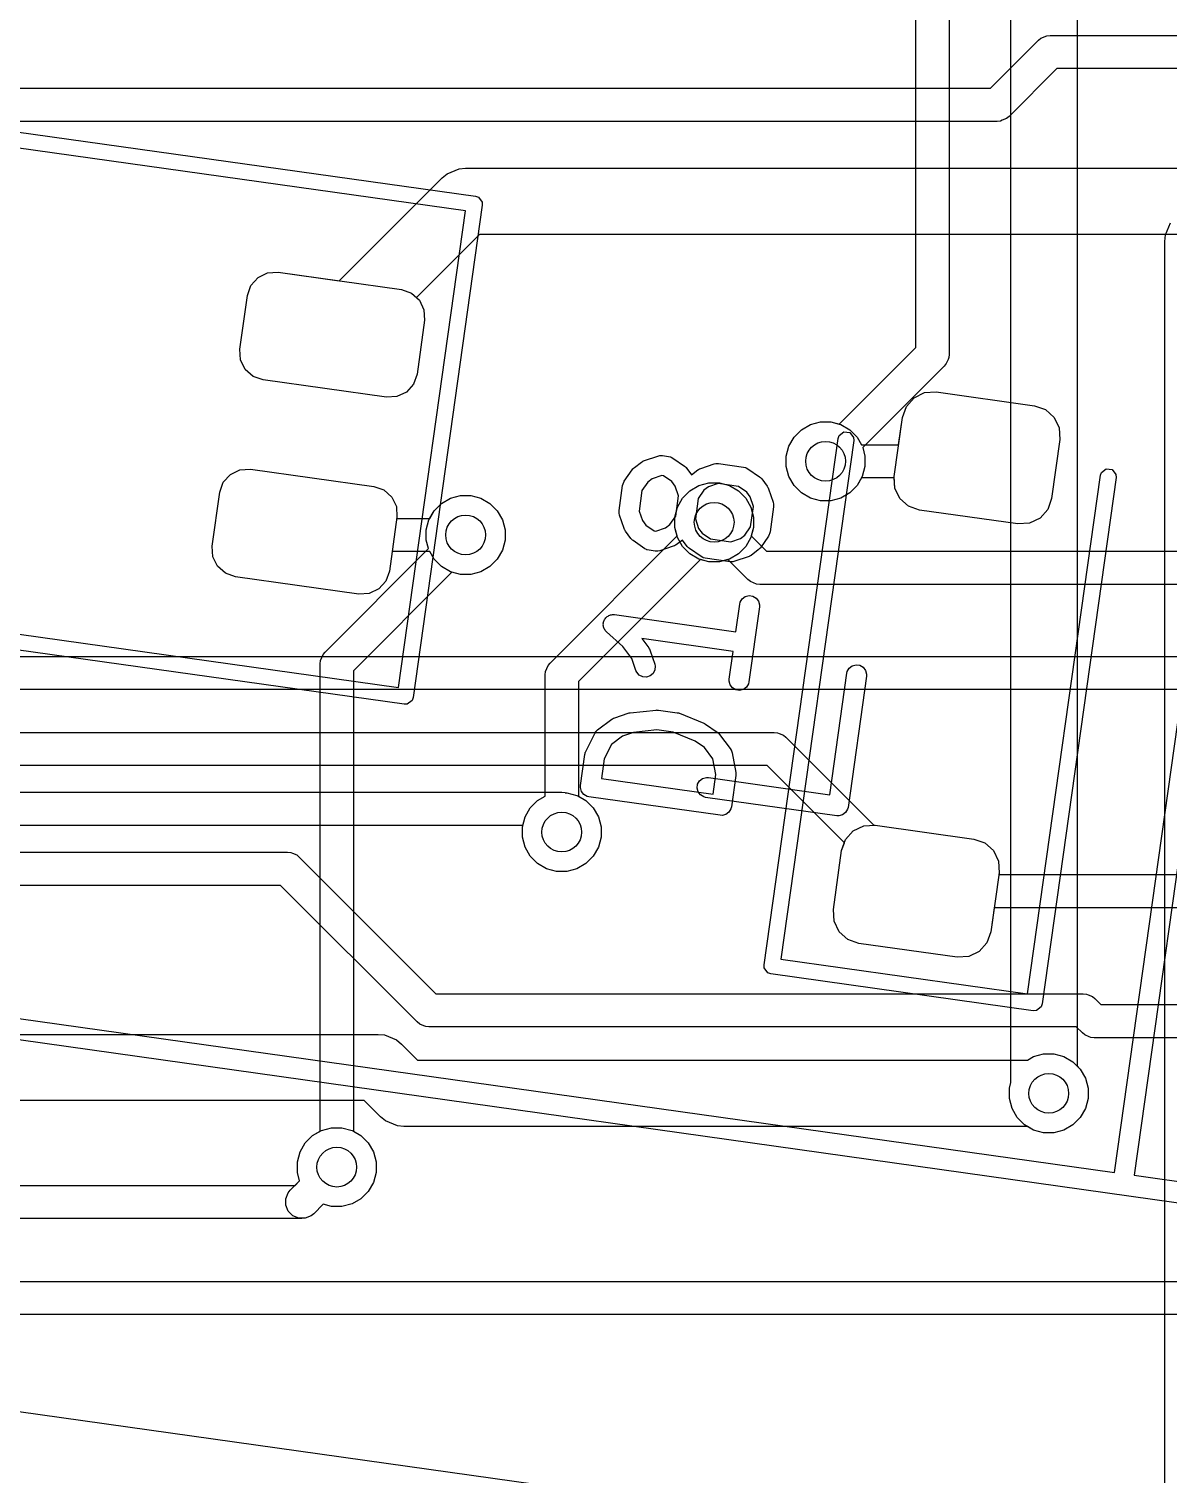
# Model space of a CAD drawing. Header units: millimetres. Extents: x 14 to 286, y -133 to -45.
# Drawn here: x 130.07 to 138.67, y -77.03 to -66.13 of the extents above; entities that cross this region are included whole.
import ezdxf

# ---------------------------------------------------------------- set-up
doc = ezdxf.new("R2010")
doc.units = ezdxf.units.MM
for name, color, linetype, true_color in [('B.Cu', 153, 'CONTINUOUS', 0x4d7fc4), ('B.Silkscreen', 31, 'CONTINUOUS', 0xe8b2a7), ('F.Cu', 13, 'CONTINUOUS', 0xc83434), ('F.Mask', 201, 'CONTINUOUS', 0xd864ff), ('F.Paste', 253, 'CONTINUOUS', 0xb4a09a), ('F.Silkscreen', 41, 'CONTINUOUS', 0xf2eda1), ('User.Drawings', 9, 'CONTINUOUS', 0xc2c2c2)]:
    doc.layers.add(name, color=color, linetype=linetype, true_color=true_color)

msp = doc.modelspace()

# ---------------------------------------------------------------- linework, layer by layer
at = {"layer": 'B.Cu', "linetype": 'CONTINUOUS'}
for p, q in [((137.4848, -74.076699), (137.4848, -62.402553)), ((137.9848, -62.402553), (137.9848, -73.952366)), ((137.0181, -62.5689), (137.0181, -68.5845)), ((136.7681, -68.532724), (136.7681, -62.620676)), ((138.646, -67.7323), (138.650804, -67.683527)), ((138.650804, -67.683527), (138.688133, -67.593407)), ((138.646, -87.078246), (138.646, -67.7323)), ((136.189634, -69.111189), (136.7681, -68.532724)), ((136.981488, -68.672888), (136.36641, -69.287965)), ((136.997028, -68.653951), (136.981488, -68.672888)), ((136.997034, -68.653946), (136.997028, -68.653951)), ((137.010231, -68.622084), (136.997034, -68.653946)), ((137.015698, -68.608887), (137.010231, -68.622084)), ((137.0181, -68.5845), (137.015698, -68.608886)), ((137.015698, -68.608886), (137.015698, -68.608887)), ((135.903572, -69.153394), (135.971395, -69.114236)), ((135.971395, -69.114236), (136.047042, -69.093967)), ((136.047042, -69.093967), (136.125358, -69.093967)), ((136.125358, -69.093967), (136.189634, -69.111189)), ((135.809036, -69.276595), (135.848194, -69.208772)), ((135.848194, -69.208772), (135.903572, -69.153394)), ((135.788767, -69.352242), (135.809036, -69.276595)), ((136.36641, -69.287965), (136.383633, -69.352242)), ((135.788767, -69.430558), (135.788767, -69.352242)), ((135.809036, -69.506205), (135.788767, -69.430558)), ((136.383633, -69.430558), (136.363364, -69.506205)), ((136.383633, -69.352242), (136.383633, -69.430558)), ((135.848194, -69.574028), (135.809036, -69.506205)), ((136.363364, -69.506205), (136.324206, -69.574028)), ((133.254695, -69.669636), (133.330342, -69.649367)), ((133.330342, -69.649367), (133.408658, -69.649367)), ((133.408658, -69.649367), (133.484305, -69.669636)), ((135.007194, -69.668572), (135.062572, -69.613194)), ((135.062572, -69.613194), (135.130395, -69.574036)), ((135.130395, -69.574036), (135.206042, -69.553767)), ((135.206042, -69.553767), (135.284358, -69.553767)), ((135.284358, -69.553767), (135.360005, -69.574036)), ((135.360005, -69.574036), (135.427828, -69.613194)), ((135.427828, -69.613194), (135.483206, -69.668572)), ((135.903572, -69.629406), (135.848194, -69.574028)), ((135.971395, -69.668564), (135.903572, -69.629406)), ((136.268828, -69.629406), (136.201005, -69.668564)), ((136.324206, -69.574028), (136.268828, -69.629406)), ((133.092336, -69.831995), (133.131494, -69.764172)), ((133.131494, -69.764172), (133.186872, -69.708794)), ((133.186872, -69.708794), (133.254695, -69.669636)), ((133.484305, -69.669636), (133.552128, -69.708794)), ((133.552128, -69.708794), (133.607506, -69.764172)), ((133.607506, -69.764172), (133.646664, -69.831995)), ((134.947767, -69.812042), (134.968036, -69.736395)), ((134.968036, -69.736395), (135.007194, -69.668572)), ((135.483206, -69.668572), (135.522364, -69.736395)), ((135.522364, -69.736395), (135.542633, -69.812042)), ((136.047042, -69.688833), (135.971395, -69.668564)), ((136.125358, -69.688833), (136.047042, -69.688833)), ((136.201005, -69.668564), (136.125358, -69.688833)), ((133.072067, -69.907642), (133.092336, -69.831995)), ((133.646664, -69.831995), (133.666933, -69.907642)), ((134.947767, -69.890358), (134.947767, -69.812042)), ((135.542633, -69.812042), (135.542633, -69.890358)), ((133.072067, -69.985958), (133.072067, -69.907642)), ((133.089289, -70.050233), (133.072067, -69.985958)), ((133.666933, -69.985958), (133.646664, -70.061605)), ((133.666933, -69.907642), (133.666933, -69.985958)), ((134.006712, -70.912912), (134.964989, -69.954634)), ((134.964989, -69.954634), (134.947767, -69.890358)), ((135.522364, -69.966005), (135.483206, -70.033828)), ((135.542633, -69.890358), (135.522364, -69.966005)), ((132.308712, -70.830812), (133.089289, -70.050233)), ((133.646664, -70.061605), (133.607506, -70.129428)), ((135.427828, -70.089206), (135.360005, -70.128364)), ((135.483206, -70.033828), (135.427828, -70.089206)), ((133.552128, -70.184806), (133.484305, -70.223964)), ((133.607506, -70.129428), (133.552128, -70.184806)), ((135.141765, -70.13141), (134.2201, -71.053076)), ((135.206042, -70.148633), (135.141765, -70.13141)), ((135.284358, -70.148633), (135.206042, -70.148633)), ((135.360005, -70.128364), (135.284358, -70.148633)), ((133.266066, -70.22701), (132.5221, -70.970976)), ((133.330342, -70.244233), (133.266066, -70.22701)), ((133.408658, -70.244233), (133.330342, -70.244233)), ((133.484305, -70.223964), (133.408658, -70.244233)), ((132.274502, -70.894814), (132.293166, -70.849754)), ((132.293166, -70.849754), (132.293171, -70.849748)), ((132.293171, -70.849748), (132.308712, -70.830812)), ((132.2721, -70.9192), (132.274502, -70.894814)), ((132.2721, -74.444322), (132.2721, -70.9192)), ((133.972502, -70.976914), (133.991166, -70.931854)), ((133.991166, -70.931854), (133.991171, -70.931848)), ((133.991171, -70.931848), (134.006712, -70.912912)), ((132.5221, -70.970976), (132.5221, -74.444322)), ((133.9701, -71.0013), (133.972502, -70.976914)), ((133.9701, -71.7436), (133.9701, -71.0013)), ((134.2201, -71.053076), (134.2201, -71.7436)), ((133.9701, -71.917022), (133.9701, -71.7436)), ((134.2201, -71.7436), (134.2201, -71.917022)), ((133.912472, -71.950294), (133.9701, -71.917022)), ((134.2201, -71.917022), (134.277728, -71.950294)), ((133.817936, -72.073495), (133.857094, -72.005672)), ((133.857094, -72.005672), (133.912472, -71.950294)), ((134.277728, -71.950294), (134.333106, -72.005672)), ((134.333106, -72.005672), (134.372264, -72.073495)), ((133.797667, -72.149142), (133.817936, -72.073495)), ((133.797667, -72.227458), (133.797667, -72.149142)), ((134.372264, -72.073495), (134.392533, -72.149142)), ((134.392533, -72.149142), (134.392533, -72.227458)), ((133.817936, -72.303105), (133.797667, -72.227458)), ((134.392533, -72.227458), (134.372264, -72.303105)), ((133.857094, -72.370928), (133.817936, -72.303105)), ((133.912472, -72.426306), (133.857094, -72.370928)), ((134.333106, -72.370928), (134.277728, -72.426306)), ((134.372264, -72.303105), (134.333106, -72.370928)), ((133.980295, -72.465464), (133.912472, -72.426306)), ((134.055942, -72.485733), (133.980295, -72.465464)), ((134.134258, -72.485733), (134.055942, -72.485733)), ((134.209905, -72.465464), (134.134258, -72.485733)), ((134.277728, -72.426306), (134.209905, -72.465464)), ((137.9848, -73.952366), (138.008706, -73.976272)), ((138.008706, -73.976272), (138.047864, -74.044095)), ((137.473267, -74.119742), (137.4848, -74.076699)), ((137.473267, -74.198058), (137.473267, -74.119742)), ((138.047864, -74.044095), (138.068133, -74.119742)), ((138.068133, -74.119742), (138.068133, -74.198058)), ((137.493536, -74.273705), (137.473267, -74.198058)), ((138.068133, -74.198058), (138.047864, -74.273705)), ((137.532694, -74.341528), (137.493536, -74.273705)), ((137.588072, -74.396906), (137.532694, -74.341528)), ((138.008706, -74.341528), (137.953328, -74.396906)), ((138.047864, -74.273705), (138.008706, -74.341528)), ((132.214472, -74.477594), (132.2721, -74.444322)), ((132.5221, -74.444322), (132.579728, -74.477594)), ((137.655895, -74.436064), (137.588072, -74.396906)), ((137.731542, -74.456333), (137.655895, -74.436064)), ((137.809858, -74.456333), (137.731542, -74.456333)), ((137.885505, -74.436064), (137.809858, -74.456333)), ((137.953328, -74.396906), (137.885505, -74.436064)), ((132.119936, -74.600795), (132.159094, -74.532972)), ((132.159094, -74.532972), (132.214472, -74.477594)), ((132.579728, -74.477594), (132.635106, -74.532972)), ((132.635106, -74.532972), (132.674264, -74.600795)), ((132.099667, -74.676442), (132.119936, -74.600795)), ((132.674264, -74.600795), (132.694533, -74.676442)), ((132.099667, -74.754758), (132.099667, -74.676442)), ((132.116889, -74.819034), (132.099667, -74.754758)), ((132.694533, -74.754758), (132.674264, -74.830405)), ((132.694533, -74.676442), (132.694533, -74.754758)), ((132.030467, -74.908854), (132.046012, -74.889912)), ((132.046012, -74.889912), (132.116889, -74.819034)), ((132.674264, -74.830405), (132.635106, -74.898228)), ((132.011802, -74.953913), (132.030467, -74.908854)), ((132.011802, -75.002687), (132.011802, -74.953913)), ((132.293665, -74.99581), (132.222788, -75.066688)), ((132.357942, -75.013033), (132.293665, -74.99581)), ((132.511905, -74.992764), (132.436258, -75.013033)), ((132.579728, -74.953606), (132.511905, -74.992764)), ((132.635106, -74.898228), (132.579728, -74.953606)), ((132.030467, -75.047746), (132.011802, -75.002687)), ((132.064954, -75.082233), (132.030467, -75.047746)), ((132.110013, -75.100898), (132.064954, -75.082233)), ((132.158787, -75.100898), (132.110013, -75.100898)), ((132.203846, -75.082233), (132.158787, -75.100898)), ((132.222788, -75.066688), (132.203846, -75.082233)), ((132.436258, -75.013033), (132.357942, -75.013033))]:
    msp.add_line(p, q, dxfattribs=at)
at = {"layer": 'B.Cu'}
for centre in [(136.0862, -69.3914), (135.2452, -69.8512), (133.3695, -69.9468), (134.0951, -72.1883), (137.7707, -74.1589), (132.3971, -74.7156)]:
    msp.add_circle(centre, 0.15, dxfattribs=at)
at = {"layer": 'B.Silkscreen', "linetype": 'CONTINUOUS'}
msp.add_line((126.723361, -76.098603), (135.041614, -77.267657), dxfattribs=at)
at = {"layer": 'F.Cu', "linetype": 'CONTINUOUS'}
for p, q in [((137.330424, -66.577), (137.692412, -66.215011)), ((137.692412, -66.215011), (137.711354, -66.199466)), ((137.711354, -66.199466), (137.756414, -66.180801)), ((137.756414, -66.180801), (137.756424, -66.180801)), ((137.756424, -66.180801), (137.7808, -66.1784)), ((137.7808, -66.1784), (143.5952, -66.1784)), ((137.832577, -66.4284), (137.470588, -66.790388)), ((143.543424, -66.4284), (137.832577, -66.4284)), ((129.114776, -66.577), (137.330424, -66.577)), ((137.406586, -66.824598), (137.3822, -66.827)), ((137.406587, -66.824598), (137.406586, -66.824598)), ((137.419784, -66.819131), (137.406587, -66.824598)), ((137.451646, -66.805934), (137.419784, -66.819131)), ((137.451651, -66.805928), (137.451646, -66.805934)), ((137.470588, -66.790388), (137.451651, -66.805928)), ((137.3822, -66.827), (129.063, -66.827)), ((132.415878, -68.029967), (133.192623, -67.253223)), ((133.192623, -67.253223), (133.230508, -67.222132)), ((133.230508, -67.222132), (133.290527, -67.197272)), ((133.290527, -67.197272), (133.320627, -67.184804)), ((133.320627, -67.184804), (133.3694, -67.18)), ((133.3694, -67.18), (139.036446, -67.18)), ((133.472954, -67.68), (132.997729, -68.155224)), ((139.036446, -67.68), (133.472954, -67.68)), ((131.749331, -68.064084), (131.802592, -68.004409)), ((131.802592, -68.004409), (131.874637, -67.96966)), ((131.874637, -67.96966), (131.954495, -67.965125)), ((131.954495, -67.965125), (132.415878, -68.029967)), ((131.72296, -68.139599), (131.749331, -68.064084)), ((131.665899, -68.545609), (131.72296, -68.139599)), ((132.997729, -68.155224), (133.020537, -68.17558)), ((133.020537, -68.17558), (133.055286, -68.247625)), ((133.059821, -68.327483), (133.00276, -68.733493)), ((133.055286, -68.247625), (133.059821, -68.327483)), ((131.670434, -68.625467), (131.665899, -68.545609)), ((131.705183, -68.697512), (131.670434, -68.625467)), ((131.764858, -68.750773), (131.705183, -68.697512)), ((131.840373, -68.777145), (131.764858, -68.750773)), ((132.771225, -68.907967), (131.840373, -68.777145)), ((133.00276, -68.733493), (132.976389, -68.809008)), ((132.923128, -68.868683), (132.851083, -68.903432)), ((132.976389, -68.809008), (132.923128, -68.868683)), ((136.754191, -68.911365), (136.833264, -68.873224)), ((136.833264, -68.873224), (136.920913, -68.868247)), ((136.920913, -68.868247), (137.663614, -68.972627)), ((132.851083, -68.903432), (132.771225, -68.907967)), ((136.666789, -69.059744), (136.695733, -68.976861)), ((136.695733, -68.976861), (136.754191, -68.911365)), ((137.663614, -68.972627), (137.746497, -69.001571)), ((137.746497, -69.001571), (137.811993, -69.060029)), ((135.903572, -69.153394), (135.971395, -69.114236)), ((135.971395, -69.114236), (136.047042, -69.093967)), ((136.047042, -69.093967), (136.125358, -69.093967)), ((136.125358, -69.093967), (136.201005, -69.114236)), ((136.201005, -69.114236), (136.268828, -69.153394)), ((136.637745, -69.2664), (136.666789, -69.059744)), ((137.811993, -69.060029), (137.850134, -69.139102)), ((135.809036, -69.276595), (135.848194, -69.208772)), ((135.848194, -69.208772), (135.903572, -69.153394)), ((136.268828, -69.153394), (136.324206, -69.208772)), ((136.324206, -69.208772), (136.357478, -69.2664)), ((137.850134, -69.139102), (137.855111, -69.226752)), ((135.788767, -69.352242), (135.809036, -69.276595)), ((136.357478, -69.2664), (136.637745, -69.2664)), ((137.855111, -69.226752), (137.792483, -69.672372)), ((135.788767, -69.430558), (135.788767, -69.352242)), ((135.809036, -69.506205), (135.788767, -69.430558)), ((131.514201, -69.625001), (131.540572, -69.549486)), ((131.540572, -69.549486), (131.593833, -69.489811)), ((131.593833, -69.489811), (131.665878, -69.455062)), ((131.665878, -69.455062), (131.745736, -69.450527)), ((131.745736, -69.450527), (132.676588, -69.581349)), ((135.848194, -69.574028), (135.809036, -69.506205)), ((136.357478, -69.5164), (136.324206, -69.574028)), ((136.604788, -69.5164), (136.357478, -69.5164)), ((136.609138, -69.593014), (136.604788, -69.5164)), ((131.45714, -70.031011), (131.514201, -69.625001)), ((132.676588, -69.581349), (132.752103, -69.607721)), ((132.752103, -69.607721), (132.811778, -69.660982)), ((133.254695, -69.669636), (133.330342, -69.649367)), ((133.330342, -69.649367), (133.408658, -69.649367)), ((133.408658, -69.649367), (133.484305, -69.669636)), ((135.007194, -69.668572), (135.062572, -69.613194)), ((135.062572, -69.613194), (135.130395, -69.574036)), ((135.130395, -69.574036), (135.206042, -69.553767)), ((135.206042, -69.553767), (135.284358, -69.553767)), ((135.284358, -69.553767), (135.360005, -69.574036)), ((135.360005, -69.574036), (135.427828, -69.613194)), ((135.427828, -69.613194), (135.483206, -69.668572)), ((135.903572, -69.629406), (135.848194, -69.574028)), ((135.971395, -69.668564), (135.903572, -69.629406)), ((136.268828, -69.629406), (136.201005, -69.668564)), ((136.324206, -69.574028), (136.268828, -69.629406)), ((136.647279, -69.672087), (136.609138, -69.593014)), ((132.811778, -69.660982), (132.846527, -69.733027)), ((132.846527, -69.733027), (132.851062, -69.812885)), ((133.098222, -69.8218), (133.131494, -69.764172)), ((133.131494, -69.764172), (133.186872, -69.708794)), ((133.186872, -69.708794), (133.254695, -69.669636)), ((133.484305, -69.669636), (133.552128, -69.708794)), ((133.552128, -69.708794), (133.607506, -69.764172)), ((133.607506, -69.764172), (133.646664, -69.831995)), ((134.947767, -69.812042), (134.968036, -69.736395)), ((134.968036, -69.736395), (135.007194, -69.668572)), ((135.483206, -69.668572), (135.522364, -69.736395)), ((135.522364, -69.736395), (135.542633, -69.812042)), ((136.047042, -69.688833), (135.971395, -69.668564)), ((136.125358, -69.688833), (136.047042, -69.688833)), ((136.201005, -69.668564), (136.125358, -69.688833)), ((136.712775, -69.730545), (136.647279, -69.672087)), ((136.795658, -69.759489), (136.712775, -69.730545)), ((137.538359, -69.863869), (136.795658, -69.759489)), ((137.763539, -69.755255), (137.705081, -69.820751)), ((137.792483, -69.672372), (137.763539, -69.755255)), ((132.851062, -69.812885), (132.849809, -69.8218)), ((132.849809, -69.8218), (133.098222, -69.8218)), ((133.646664, -69.831995), (133.666933, -69.907642)), ((134.947767, -69.890358), (134.947767, -69.812042)), ((135.542633, -69.812042), (135.542633, -69.890358)), ((137.626008, -69.858892), (137.538359, -69.863869)), ((137.705081, -69.820751), (137.626008, -69.858892)), ((133.666933, -69.985958), (133.646664, -70.061605)), ((133.666933, -69.907642), (133.666933, -69.985958)), ((134.968036, -69.966005), (134.947767, -69.890358)), ((135.007194, -70.033828), (134.968036, -69.966005)), ((135.542633, -69.890358), (135.52541, -69.954634)), ((135.52541, -69.954634), (135.640777, -70.07)), ((131.461675, -70.110869), (131.45714, -70.031011)), ((132.814674, -70.0718), (132.794001, -70.218895)), ((133.098222, -70.0718), (132.814674, -70.0718)), ((133.131494, -70.129428), (133.098222, -70.0718)), ((133.646664, -70.061605), (133.607506, -70.129428)), ((135.062572, -70.089206), (135.007194, -70.033828)), ((135.130395, -70.128364), (135.062572, -70.089206)), ((135.640777, -70.07), (141.766704, -70.07)), ((131.496424, -70.182914), (131.461675, -70.110869)), ((131.556099, -70.236175), (131.496424, -70.182914)), ((133.186872, -70.184806), (133.131494, -70.129428)), ((133.254695, -70.223964), (133.186872, -70.184806)), ((133.552128, -70.184806), (133.484305, -70.223964)), ((133.607506, -70.129428), (133.552128, -70.184806)), ((135.206042, -70.148633), (135.130395, -70.128364)), ((135.284358, -70.148633), (135.206042, -70.148633)), ((135.348634, -70.13141), (135.284358, -70.148633)), ((135.500612, -70.283389), (135.348634, -70.13141)), ((131.631614, -70.262547), (131.556099, -70.236175)), ((132.562466, -70.393369), (131.631614, -70.262547)), ((132.76763, -70.29441), (132.714369, -70.354085)), ((132.794001, -70.218895), (132.76763, -70.29441)), ((133.330342, -70.244233), (133.254695, -70.223964)), ((133.408658, -70.244233), (133.330342, -70.244233)), ((133.484305, -70.223964), (133.408658, -70.244233)), ((135.519553, -70.298933), (135.500612, -70.283389)), ((135.519554, -70.298934), (135.519553, -70.298933)), ((135.564614, -70.317598), (135.519554, -70.298934)), ((132.642324, -70.388834), (132.562466, -70.393369)), ((132.714369, -70.354085), (132.642324, -70.388834)), ((135.589, -70.32), (135.564614, -70.317598)), ((141.844164, -70.32), (135.589, -70.32)), ((128.611177, -70.8637), (140.548522, -70.8637)), ((140.548522, -71.1137), (128.5594, -71.1137)), ((128.319976, -71.4365), (135.698, -71.4365)), ((135.698, -71.4365), (135.722386, -71.438902)), ((135.722386, -71.438902), (135.722387, -71.438902)), ((135.722387, -71.438902), (135.735584, -71.444368)), ((135.735584, -71.444368), (135.767446, -71.457566)), ((135.767446, -71.457566), (135.767451, -71.457571)), ((135.767451, -71.457571), (135.786388, -71.473112)), ((135.786388, -71.473112), (136.450064, -72.136788)), ((135.646224, -71.6865), (128.2682, -71.6865)), ((136.22818, -72.268456), (135.646224, -71.6865)), ((128.4553, -71.8882), (134.0951, -71.8882)), ((134.0951, -71.8882), (134.119486, -71.890602)), ((134.119486, -71.890602), (134.120126, -71.890867)), ((134.120126, -71.890867), (134.134258, -71.890867)), ((134.134258, -71.890867), (134.209905, -71.911136)), ((134.209905, -71.911136), (134.277728, -71.950294)), ((134.277728, -71.950294), (134.333106, -72.005672)), ((134.333106, -72.005672), (134.372264, -72.073495)), ((133.800599, -72.1382), (128.4553, -72.1382)), ((133.797667, -72.149142), (133.800599, -72.1382)), ((133.797667, -72.227458), (133.797667, -72.149142)), ((134.372264, -72.073495), (134.392533, -72.149142)), ((134.392533, -72.149142), (134.392533, -72.227458)), ((136.450064, -72.136788), (136.461641, -72.136131)), ((136.461641, -72.136131), (137.204342, -72.240511)), ((133.817936, -72.303105), (133.797667, -72.227458)), ((134.392533, -72.227458), (134.372264, -72.303105)), ((136.207517, -72.327628), (136.22818, -72.268456)), ((137.204342, -72.240511), (137.287225, -72.269455)), ((137.287225, -72.269455), (137.352721, -72.327913)), ((128.6424, -72.3399), (132.0251, -72.3399)), ((132.0251, -72.3399), (132.049486, -72.342302)), ((132.049486, -72.342302), (132.049487, -72.342302)), ((132.049487, -72.342302), (132.061765, -72.347388)), ((132.061765, -72.347388), (132.094546, -72.360966)), ((132.094546, -72.360966), (132.094551, -72.360971)), ((132.094551, -72.360971), (132.113488, -72.376512)), ((132.113488, -72.376512), (133.144176, -73.4072)), ((133.857094, -72.370928), (133.817936, -72.303105)), ((133.912472, -72.426306), (133.857094, -72.370928)), ((134.333106, -72.370928), (134.277728, -72.426306)), ((134.372264, -72.303105), (134.333106, -72.370928)), ((136.144889, -72.773248), (136.207517, -72.327628)), ((137.352721, -72.327913), (137.390862, -72.406986)), ((133.980295, -72.465464), (133.912472, -72.426306)), ((134.055942, -72.485733), (133.980295, -72.465464)), ((134.134258, -72.485733), (134.055942, -72.485733)), ((134.209905, -72.465464), (134.134258, -72.485733)), ((134.277728, -72.426306), (134.209905, -72.465464)), ((137.390862, -72.406986), (137.395839, -72.494636)), ((137.395839, -72.494636), (137.393834, -72.5089)), ((131.973324, -72.5899), (128.6424, -72.5899)), ((133.004012, -73.620588), (131.973324, -72.5899)), ((137.393834, -72.5089), (139.389297, -72.5089)), ((136.149866, -72.860898), (136.144889, -72.773248)), ((137.358699, -72.7589), (137.333211, -72.940256)), ((139.367293, -72.7589), (137.358699, -72.7589)), ((136.188007, -72.939971), (136.149866, -72.860898)), ((136.253503, -72.998429), (136.188007, -72.939971)), ((136.336386, -73.027373), (136.253503, -72.998429)), ((137.079087, -73.131753), (136.336386, -73.027373)), ((137.304267, -73.023139), (137.245809, -73.088635)), ((137.333211, -72.940256), (137.304267, -73.023139)), ((137.166736, -73.126776), (137.079087, -73.131753)), ((137.245809, -73.088635), (137.166736, -73.126776)), ((133.144176, -73.4072), (138.0303, -73.4072)), ((138.0303, -73.4072), (138.054686, -73.409602)), ((138.054686, -73.409602), (138.054687, -73.409602)), ((138.054687, -73.409602), (138.067884, -73.415068)), ((138.067884, -73.415068), (138.099746, -73.428266)), ((138.099746, -73.428266), (138.099751, -73.428271)), ((138.099751, -73.428271), (138.118688, -73.443812)), ((138.118688, -73.443812), (138.164676, -73.4898)), ((138.164676, -73.4898), (142.3506, -73.4898)), ((133.022948, -73.636128), (133.004012, -73.620588)), ((133.022954, -73.636134), (133.022948, -73.636128)), ((133.054815, -73.649331), (133.022954, -73.636134)), ((133.068013, -73.654798), (133.054815, -73.649331)), ((133.068014, -73.654798), (133.068013, -73.654798)), ((133.0924, -73.6572), (133.068014, -73.654798)), ((137.978524, -73.6572), (133.0924, -73.6572)), ((138.024512, -73.703188), (137.978524, -73.6572)), ((126.963556, -73.7139), (132.7085, -73.7139)), ((132.7085, -73.7139), (132.757273, -73.718704)), ((132.757273, -73.718704), (132.847393, -73.756033)), ((132.847393, -73.756033), (132.847397, -73.756037)), ((132.847397, -73.756037), (132.885277, -73.787123)), ((132.885277, -73.787123), (133.007053, -73.9089)), ((138.043448, -73.718728), (138.024512, -73.703188)), ((138.043454, -73.718734), (138.043448, -73.718728)), ((138.075315, -73.731931), (138.043454, -73.718734)), ((138.088513, -73.737398), (138.075315, -73.731931)), ((138.088514, -73.737398), (138.088513, -73.737398)), ((138.1129, -73.7398), (138.088514, -73.737398)), ((142.218646, -73.7398), (138.1129, -73.7398)), ((133.007053, -73.9089), (137.608846, -73.9089)), ((137.608846, -73.9089), (137.655895, -73.881736)), ((137.655895, -73.881736), (137.731542, -73.861467)), ((137.731542, -73.861467), (137.809858, -73.861467)), ((137.809858, -73.861467), (137.885505, -73.881736)), ((137.885505, -73.881736), (137.953328, -73.920894)), ((137.953328, -73.920894), (138.008706, -73.976272)), ((138.008706, -73.976272), (138.047864, -74.044095)), ((138.047864, -74.044095), (138.068133, -74.119742)), ((138.068133, -74.119742), (138.068133, -74.198058)), ((132.604946, -74.2139), (126.771787, -74.2139)), ((132.726724, -74.335677), (132.604946, -74.2139)), ((138.068133, -74.198058), (138.047864, -74.273705)), ((132.764608, -74.366768), (132.726724, -74.335677)), ((138.008706, -74.341528), (137.953328, -74.396906)), ((138.047864, -74.273705), (138.008706, -74.341528)), ((132.214472, -74.477594), (132.282295, -74.438436)), ((132.282295, -74.438436), (132.357942, -74.418167)), ((132.357942, -74.418167), (132.436258, -74.418167)), ((132.436258, -74.418167), (132.511905, -74.438436)), ((132.511905, -74.438436), (132.579728, -74.477594)), ((132.854728, -74.404097), (132.764608, -74.366768)), ((132.854737, -74.404097), (132.854728, -74.404097)), ((132.9035, -74.4089), (132.854737, -74.404097)), ((137.608846, -74.4089), (132.9035, -74.4089)), ((137.655895, -74.436064), (137.608846, -74.4089)), ((137.731542, -74.456333), (137.655895, -74.436064)), ((137.809858, -74.456333), (137.731542, -74.456333)), ((137.885505, -74.436064), (137.809858, -74.456333)), ((137.953328, -74.396906), (137.885505, -74.436064)), ((132.119936, -74.600795), (132.159094, -74.532972)), ((132.159094, -74.532972), (132.214472, -74.477594)), ((132.579728, -74.477594), (132.635106, -74.532972)), ((132.635106, -74.532972), (132.674264, -74.600795)), ((132.099667, -74.676442), (132.119936, -74.600795)), ((132.674264, -74.600795), (132.694533, -74.676442)), ((132.099667, -74.754758), (132.099667, -74.676442)), ((132.116889, -74.819034), (132.099667, -74.754758)), ((132.694533, -74.754758), (132.674264, -74.830405)), ((132.694533, -74.676442), (132.694533, -74.754758)), ((120.165877, -74.8533), (132.082624, -74.8533)), ((132.082624, -74.8533), (132.116889, -74.819034)), ((132.674264, -74.830405), (132.635106, -74.898228)), ((132.293665, -74.99581), (132.222788, -75.066688)), ((132.357942, -75.013033), (132.293665, -74.99581)), ((132.511905, -74.992764), (132.436258, -75.013033)), ((132.579728, -74.953606), (132.511905, -74.992764)), ((132.635106, -74.898228), (132.579728, -74.953606)), ((132.1344, -75.1033), (120.1141, -75.1033)), ((132.158786, -75.100898), (132.1344, -75.1033)), ((132.158787, -75.100898), (132.158786, -75.100898)), ((132.171984, -75.095431), (132.158787, -75.100898)), ((132.203846, -75.082234), (132.171984, -75.095431)), ((132.203851, -75.082228), (132.203846, -75.082234)), ((132.222788, -75.066688), (132.203851, -75.082228)), ((132.436258, -75.013033), (132.357942, -75.013033)), ((122.684678, -75.5778), (141.815424, -75.5778)), ((141.8672, -75.8278), (122.684678, -75.8278))]:
    msp.add_line(p, q, dxfattribs=at)
at = {"layer": 'F.Cu'}
for centre in [(136.0862, -69.3914), (135.2452, -69.8512), (133.3695, -69.9468), (134.0951, -72.1883), (137.7707, -74.1589), (132.3971, -74.7156)]:
    msp.add_circle(centre, 0.15, dxfattribs=at)
at = {"layer": 'F.Mask', "linetype": 'CONTINUOUS'}
for p, q in [((131.749331, -68.064084), (131.802592, -68.004409)), ((131.802592, -68.004409), (131.874637, -67.96966)), ((131.874637, -67.96966), (131.954495, -67.965125)), ((131.954495, -67.965125), (132.885347, -68.095947)), ((131.72296, -68.139599), (131.749331, -68.064084)), ((132.885347, -68.095947), (132.960862, -68.122319)), ((132.960862, -68.122319), (133.020537, -68.17558)), ((131.665899, -68.545609), (131.72296, -68.139599)), ((133.020537, -68.17558), (133.055286, -68.247625)), ((133.059821, -68.327483), (133.00276, -68.733493)), ((133.055286, -68.247625), (133.059821, -68.327483)), ((131.670434, -68.625467), (131.665899, -68.545609)), ((131.705183, -68.697512), (131.670434, -68.625467)), ((131.764858, -68.750773), (131.705183, -68.697512)), ((131.840373, -68.777145), (131.764858, -68.750773)), ((132.771225, -68.907967), (131.840373, -68.777145)), ((133.00276, -68.733493), (132.976389, -68.809008)), ((132.923128, -68.868683), (132.851083, -68.903432)), ((132.976389, -68.809008), (132.923128, -68.868683)), ((136.754191, -68.911365), (136.833264, -68.873224)), ((136.833264, -68.873224), (136.920913, -68.868247)), ((136.920913, -68.868247), (137.663614, -68.972627)), ((132.851083, -68.903432), (132.771225, -68.907967)), ((136.666789, -69.059744), (136.695733, -68.976861)), ((136.695733, -68.976861), (136.754191, -68.911365)), ((137.663614, -68.972627), (137.746497, -69.001571)), ((137.746497, -69.001571), (137.811993, -69.060029)), ((136.604161, -69.505364), (136.666789, -69.059744)), ((137.811993, -69.060029), (137.850134, -69.139102)), ((137.850134, -69.139102), (137.855111, -69.226752)), ((137.855111, -69.226752), (137.792483, -69.672372)), ((131.514201, -69.625001), (131.540572, -69.549486)), ((131.540572, -69.549486), (131.593833, -69.489811)), ((131.593833, -69.489811), (131.665878, -69.455062)), ((131.665878, -69.455062), (131.745736, -69.450527)), ((131.745736, -69.450527), (132.676588, -69.581349)), ((136.609138, -69.593014), (136.604161, -69.505364)), ((131.45714, -70.031011), (131.514201, -69.625001)), ((132.676588, -69.581349), (132.752103, -69.607721)), ((132.752103, -69.607721), (132.811778, -69.660982)), ((136.647279, -69.672087), (136.609138, -69.593014)), ((132.811778, -69.660982), (132.846527, -69.733027)), ((132.846527, -69.733027), (132.851062, -69.812885)), ((136.712775, -69.730545), (136.647279, -69.672087)), ((136.795658, -69.759489), (136.712775, -69.730545)), ((137.538359, -69.863869), (136.795658, -69.759489)), ((137.763539, -69.755255), (137.705081, -69.820751)), ((137.792483, -69.672372), (137.763539, -69.755255)), ((132.851062, -69.812885), (132.794001, -70.218895)), ((137.626008, -69.858892), (137.538359, -69.863869)), ((137.705081, -69.820751), (137.626008, -69.858892)), ((131.461675, -70.110869), (131.45714, -70.031011)), ((131.496424, -70.182914), (131.461675, -70.110869)), ((131.556099, -70.236175), (131.496424, -70.182914)), ((131.631614, -70.262547), (131.556099, -70.236175)), ((132.562466, -70.393369), (131.631614, -70.262547)), ((132.76763, -70.29441), (132.714369, -70.354085)), ((132.794001, -70.218895), (132.76763, -70.29441)), ((132.642324, -70.388834), (132.562466, -70.393369)), ((132.714369, -70.354085), (132.642324, -70.388834)), ((136.294919, -72.179249), (136.373992, -72.141108)), ((136.373992, -72.141108), (136.461641, -72.136131)), ((136.461641, -72.136131), (137.204342, -72.240511)), ((136.207517, -72.327628), (136.236461, -72.244745)), ((136.236461, -72.244745), (136.294919, -72.179249)), ((137.204342, -72.240511), (137.287225, -72.269455)), ((137.287225, -72.269455), (137.352721, -72.327913)), ((136.144889, -72.773248), (136.207517, -72.327628)), ((137.352721, -72.327913), (137.390862, -72.406986)), ((137.395839, -72.494636), (137.333211, -72.940256)), ((137.390862, -72.406986), (137.395839, -72.494636)), ((136.149866, -72.860898), (136.144889, -72.773248)), ((136.188007, -72.939971), (136.149866, -72.860898)), ((136.253503, -72.998429), (136.188007, -72.939971)), ((136.336386, -73.027373), (136.253503, -72.998429)), ((137.079087, -73.131753), (136.336386, -73.027373)), ((137.304267, -73.023139), (137.245809, -73.088635)), ((137.333211, -72.940256), (137.304267, -73.023139)), ((137.166736, -73.126776), (137.079087, -73.131753)), ((137.245809, -73.088635), (137.166736, -73.126776))]:
    msp.add_line(p, q, dxfattribs=at)
at = {"layer": 'F.Paste', "linetype": 'CONTINUOUS'}
for p, q in [((131.749331, -68.064084), (131.802592, -68.004409)), ((131.802592, -68.004409), (131.874637, -67.96966)), ((131.874637, -67.96966), (131.954495, -67.965125)), ((131.954495, -67.965125), (132.885347, -68.095947)), ((131.72296, -68.139599), (131.749331, -68.064084)), ((132.885347, -68.095947), (132.960862, -68.122319)), ((132.960862, -68.122319), (133.020537, -68.17558)), ((131.665899, -68.545609), (131.72296, -68.139599)), ((133.020537, -68.17558), (133.055286, -68.247625)), ((133.059821, -68.327483), (133.00276, -68.733493)), ((133.055286, -68.247625), (133.059821, -68.327483)), ((131.670434, -68.625467), (131.665899, -68.545609)), ((131.705183, -68.697512), (131.670434, -68.625467)), ((131.764858, -68.750773), (131.705183, -68.697512)), ((131.840373, -68.777145), (131.764858, -68.750773)), ((132.771225, -68.907967), (131.840373, -68.777145)), ((133.00276, -68.733493), (132.976389, -68.809008)), ((132.923128, -68.868683), (132.851083, -68.903432)), ((132.976389, -68.809008), (132.923128, -68.868683)), ((136.754191, -68.911365), (136.833264, -68.873224)), ((136.833264, -68.873224), (136.920913, -68.868247)), ((136.920913, -68.868247), (137.663614, -68.972627)), ((132.851083, -68.903432), (132.771225, -68.907967)), ((136.666789, -69.059744), (136.695733, -68.976861)), ((136.695733, -68.976861), (136.754191, -68.911365)), ((137.663614, -68.972627), (137.746497, -69.001571)), ((137.746497, -69.001571), (137.811993, -69.060029)), ((136.604161, -69.505364), (136.666789, -69.059744)), ((137.811993, -69.060029), (137.850134, -69.139102)), ((137.850134, -69.139102), (137.855111, -69.226752)), ((137.855111, -69.226752), (137.792483, -69.672372)), ((131.514201, -69.625001), (131.540572, -69.549486)), ((131.540572, -69.549486), (131.593833, -69.489811)), ((131.593833, -69.489811), (131.665878, -69.455062)), ((131.665878, -69.455062), (131.745736, -69.450527)), ((131.745736, -69.450527), (132.676588, -69.581349)), ((136.609138, -69.593014), (136.604161, -69.505364)), ((131.45714, -70.031011), (131.514201, -69.625001)), ((132.676588, -69.581349), (132.752103, -69.607721)), ((132.752103, -69.607721), (132.811778, -69.660982)), ((136.647279, -69.672087), (136.609138, -69.593014)), ((132.811778, -69.660982), (132.846527, -69.733027)), ((132.846527, -69.733027), (132.851062, -69.812885)), ((136.712775, -69.730545), (136.647279, -69.672087)), ((136.795658, -69.759489), (136.712775, -69.730545)), ((137.538359, -69.863869), (136.795658, -69.759489)), ((137.763539, -69.755255), (137.705081, -69.820751)), ((137.792483, -69.672372), (137.763539, -69.755255)), ((132.851062, -69.812885), (132.794001, -70.218895)), ((137.626008, -69.858892), (137.538359, -69.863869)), ((137.705081, -69.820751), (137.626008, -69.858892)), ((131.461675, -70.110869), (131.45714, -70.031011)), ((131.496424, -70.182914), (131.461675, -70.110869)), ((131.556099, -70.236175), (131.496424, -70.182914)), ((131.631614, -70.262547), (131.556099, -70.236175)), ((132.562466, -70.393369), (131.631614, -70.262547)), ((132.76763, -70.29441), (132.714369, -70.354085)), ((132.794001, -70.218895), (132.76763, -70.29441)), ((132.642324, -70.388834), (132.562466, -70.393369)), ((132.714369, -70.354085), (132.642324, -70.388834)), ((136.294919, -72.179249), (136.373992, -72.141108)), ((136.373992, -72.141108), (136.461641, -72.136131)), ((136.461641, -72.136131), (137.204342, -72.240511)), ((136.207517, -72.327628), (136.236461, -72.244745)), ((136.236461, -72.244745), (136.294919, -72.179249)), ((137.204342, -72.240511), (137.287225, -72.269455)), ((137.287225, -72.269455), (137.352721, -72.327913)), ((136.144889, -72.773248), (136.207517, -72.327628)), ((137.352721, -72.327913), (137.390862, -72.406986)), ((137.395839, -72.494636), (137.333211, -72.940256)), ((137.390862, -72.406986), (137.395839, -72.494636)), ((136.149866, -72.860898), (136.144889, -72.773248)), ((136.188007, -72.939971), (136.149866, -72.860898)), ((136.253503, -72.998429), (136.188007, -72.939971)), ((136.336386, -73.027373), (136.253503, -72.998429)), ((137.079087, -73.131753), (136.336386, -73.027373)), ((137.304267, -73.023139), (137.245809, -73.088635)), ((137.333211, -72.940256), (137.304267, -73.023139)), ((137.166736, -73.126776), (137.079087, -73.131753)), ((137.245809, -73.088635), (137.166736, -73.126776))]:
    msp.add_line(p, q, dxfattribs=at)
at = {"layer": 'F.Silkscreen', "linetype": 'CONTINUOUS'}
for p, q in [((126.214821, -66.37585), (133.443778, -67.391813)), ((133.367661, -67.502294), (126.257536, -66.503032)), ((133.494844, -67.459579), (132.972945, -71.173084)), ((133.443778, -67.391813), (133.46588, -67.399531)), ((133.46588, -67.399531), (133.493517, -67.436206)), ((133.493517, -67.436206), (133.494844, -67.459579)), ((132.862463, -71.096967), (133.367661, -67.502294)), ((135.621867, -73.189512), (136.179953, -69.218535)), ((136.179953, -69.218535), (136.187671, -69.196433)), ((136.187671, -69.196433), (136.224346, -69.168796)), ((136.224346, -69.168796), (136.269821, -69.175187)), ((136.269821, -69.175187), (136.297458, -69.211863)), ((136.297458, -69.211863), (136.298785, -69.235236)), ((136.298785, -69.235236), (135.749049, -73.146796)), ((134.636839, -69.443311), (134.638502, -69.442233)), ((134.638502, -69.442233), (134.643975, -69.437197)), ((134.643975, -69.437197), (134.697758, -69.396668)), ((134.697758, -69.396668), (134.70411, -69.392794)), ((134.70411, -69.392794), (134.705605, -69.391492)), ((134.705605, -69.391492), (134.708037, -69.390399)), ((134.708037, -69.390399), (134.710311, -69.389013)), ((134.710311, -69.389013), (134.712228, -69.388517)), ((134.712228, -69.388517), (134.719017, -69.385468)), ((134.719017, -69.385468), (134.819956, -69.351567)), ((134.819956, -69.351567), (134.834285, -69.348274)), ((134.834285, -69.348274), (134.836974, -69.348459)), ((134.836974, -69.348459), (134.839581, -69.347785)), ((134.839581, -69.347785), (134.854271, -69.348394)), ((134.854271, -69.348394), (134.901427, -69.355021)), ((134.901427, -69.355021), (134.915716, -69.358484)), ((134.915716, -69.358484), (134.918037, -69.359851)), ((134.918037, -69.359851), (134.920675, -69.360415)), ((134.920675, -69.360415), (134.933541, -69.36753)), ((134.933541, -69.36753), (135.021224, -69.427941)), ((135.021224, -69.427941), (135.026906, -69.432741)), ((135.026906, -69.432741), (135.028614, -69.433747)), ((135.028614, -69.433747), (135.030419, -69.435708)), ((135.030419, -69.435708), (135.032456, -69.437429)), ((135.032456, -69.437429), (135.033533, -69.439092)), ((135.033533, -69.439092), (135.03857, -69.444565)), ((135.143418, -69.445114), (135.244357, -69.411213)), ((135.244357, -69.411213), (135.258686, -69.40792)), ((135.258686, -69.40792), (135.261373, -69.408104)), ((135.261373, -69.408104), (135.263983, -69.40743)), ((135.263983, -69.40743), (135.278673, -69.40804)), ((135.278673, -69.40804), (135.467295, -69.434549)), ((135.467295, -69.434549), (135.481584, -69.438012)), ((135.481584, -69.438012), (135.483906, -69.439379)), ((135.483906, -69.439379), (135.486541, -69.439943)), ((135.486541, -69.439943), (135.499408, -69.447058)), ((134.559826, -69.555093), (134.566941, -69.542226)), ((134.566941, -69.542226), (134.627351, -69.454543)), ((134.627351, -69.454543), (134.632151, -69.44886)), ((134.632151, -69.44886), (134.633157, -69.447153)), ((134.633157, -69.447153), (134.635118, -69.445347)), ((134.635118, -69.445347), (134.636839, -69.443311)), ((134.743967, -69.549667), (134.700507, -69.612747)), ((134.778312, -69.523786), (134.743967, -69.549667)), ((134.850929, -69.499397), (134.778312, -69.523786)), ((134.863018, -69.501096), (134.850929, -69.499397)), ((134.9261, -69.544558), (134.863018, -69.501096)), ((134.951979, -69.578901), (134.9261, -69.544558)), ((135.03857, -69.444565), (135.074491, -69.492233)), ((135.074491, -69.492233), (135.12216, -69.456313)), ((135.12216, -69.456313), (135.128512, -69.452438)), ((135.128512, -69.452438), (135.130006, -69.451138)), ((135.130006, -69.451138), (135.132435, -69.450046)), ((135.132435, -69.450046), (135.134713, -69.448658)), ((135.134713, -69.448658), (135.136632, -69.448161)), ((135.136632, -69.448161), (135.143418, -69.445114)), ((135.499408, -69.447058), (135.587091, -69.507468)), ((135.587091, -69.507468), (135.592776, -69.51227)), ((135.592776, -69.51227), (135.594482, -69.513275)), ((135.594482, -69.513275), (135.596283, -69.515232)), ((135.596283, -69.515232), (135.598323, -69.516955)), ((135.598323, -69.516955), (135.599401, -69.518619)), ((135.599401, -69.518619), (135.604439, -69.524093)), ((135.604439, -69.524093), (135.644967, -69.577876)), ((137.610754, -73.408439), (138.160488, -69.496881)), ((138.27932, -69.513581), (137.721236, -73.484556)), ((138.160488, -69.496881), (138.168206, -69.474779)), ((138.168206, -69.474779), (138.204881, -69.447142)), ((138.204881, -69.447142), (138.250356, -69.453533)), ((138.250356, -69.453533), (138.277993, -69.490208)), ((138.277993, -69.490208), (138.27932, -69.513581)), ((134.527923, -69.762962), (134.554432, -69.574339)), ((134.554432, -69.574339), (134.557895, -69.56005)), ((134.557895, -69.56005), (134.559262, -69.557727)), ((134.559262, -69.557727), (134.559826, -69.555093)), ((134.700507, -69.612747), (134.678927, -69.766305)), ((134.976368, -69.651517), (134.951979, -69.578901)), ((134.954788, -69.805074), (134.976368, -69.651517)), ((135.168368, -69.609312), (135.124908, -69.672393)), ((135.202713, -69.583432), (135.168368, -69.609312)), ((135.275329, -69.559044), (135.202713, -69.583432)), ((135.428885, -69.580624), (135.275329, -69.559044)), ((135.491967, -69.624084), (135.428885, -69.580624)), ((135.517847, -69.658429), (135.491967, -69.624084)), ((135.542235, -69.731045), (135.517847, -69.658429)), ((135.644967, -69.577876), (135.648841, -69.584228)), ((135.648841, -69.584228), (135.650142, -69.585722)), ((135.650142, -69.585722), (135.651233, -69.588151)), ((135.651233, -69.588151), (135.652622, -69.590429)), ((135.652622, -69.590429), (135.653118, -69.592348)), ((135.653118, -69.592348), (135.656166, -69.599134)), ((135.656166, -69.599134), (135.690067, -69.700073)), ((134.527313, -69.777652), (134.527923, -69.762962)), ((134.678927, -69.766305), (134.703315, -69.838921)), ((135.124908, -69.672393), (135.103328, -69.825951)), ((135.520654, -69.884603), (135.542235, -69.731045)), ((135.69324, -69.734389), (135.666731, -69.923011)), ((135.690067, -69.700073), (135.69336, -69.714402)), ((135.69336, -69.714402), (135.693175, -69.717088)), ((135.693175, -69.717088), (135.69385, -69.719698)), ((135.69385, -69.719698), (135.69324, -69.734389)), ((134.527987, -69.780261), (134.527313, -69.777652)), ((134.527803, -69.782949), (134.527987, -69.780261)), ((134.531096, -69.797279), (134.527803, -69.782949)), ((134.564997, -69.898217), (134.531096, -69.797279)), ((134.703315, -69.838921), (134.729195, -69.873265)), ((134.729195, -69.873265), (134.792277, -69.916726)), ((134.876985, -69.894036), (134.911326, -69.868156)), ((134.911326, -69.868156), (134.954788, -69.805074)), ((135.103328, -69.825951), (135.127716, -69.898567)), ((134.568045, -69.905003), (134.564997, -69.898217)), ((134.568541, -69.906921), (134.568045, -69.905003)), ((134.569927, -69.909195), (134.568541, -69.906921)), ((134.571021, -69.911629), (134.569927, -69.909195)), ((134.572323, -69.913124), (134.571021, -69.911629)), ((134.576196, -69.919474), (134.572323, -69.913124)), ((134.616724, -69.973257), (134.576196, -69.919474)), ((134.621761, -69.97873), (134.616724, -69.973257)), ((134.622839, -69.980394), (134.621761, -69.97873)), ((134.624875, -69.982114), (134.622839, -69.980394)), ((134.62668, -69.984075), (134.624875, -69.982114)), ((134.628386, -69.98508), (134.62668, -69.984075)), ((134.634071, -69.989882), (134.628386, -69.98508)), ((134.792277, -69.916726), (134.804367, -69.918425)), ((134.804367, -69.918425), (134.876985, -69.894036)), ((135.005204, -69.985234), (134.957537, -70.021155)), ((135.041125, -70.032903), (135.005204, -69.985234)), ((135.127716, -69.898567), (135.153596, -69.932911)), ((135.153596, -69.932911), (135.216676, -69.97637)), ((135.216676, -69.97637), (135.370235, -69.997951)), ((135.370235, -69.997951), (135.442851, -69.973563)), ((135.442851, -69.973563), (135.477195, -69.947683)), ((135.477195, -69.947683), (135.520654, -69.884603)), ((135.654222, -69.955124), (135.593812, -70.042808)), ((135.661337, -69.942257), (135.654222, -69.955124)), ((135.6619, -69.939622), (135.661337, -69.942257)), ((135.663268, -69.9373), (135.6619, -69.939622)), ((135.666731, -69.923011), (135.663268, -69.9373)), ((134.721755, -70.050293), (134.634071, -69.989882)), ((134.734622, -70.057408), (134.721755, -70.050293)), ((134.737256, -70.057971), (134.734622, -70.057408)), ((134.739579, -70.059339), (134.737256, -70.057971)), ((134.753869, -70.062802), (134.739579, -70.059339)), ((134.801024, -70.069429), (134.753869, -70.062802)), ((134.815714, -70.070038), (134.801024, -70.069429)), ((134.81832, -70.069363), (134.815714, -70.070038)), ((134.821011, -70.069549), (134.81832, -70.069363)), ((134.83534, -70.066256), (134.821011, -70.069549)), ((134.93628, -70.032355), (134.83534, -70.066256)), ((134.943068, -70.029305), (134.93628, -70.032355)), ((134.944985, -70.02881), (134.943068, -70.029305)), ((134.947257, -70.027424), (134.944985, -70.02881)), ((134.949691, -70.026331), (134.947257, -70.027424)), ((134.951186, -70.025027), (134.949691, -70.026331)), ((134.957537, -70.021155), (134.951186, -70.025027)), ((135.046165, -70.03838), (135.041125, -70.032903)), ((135.047241, -70.04004), (135.046165, -70.03838)), ((135.049273, -70.041757), (135.047241, -70.04004)), ((135.051081, -70.043721), (135.049273, -70.041757)), ((135.052789, -70.044727), (135.051081, -70.043721)), ((135.058472, -70.049528), (135.052789, -70.044727)), ((135.146156, -70.109938), (135.058472, -70.049528)), ((135.577187, -70.060155), (135.523404, -70.100683)), ((135.582664, -70.055114), (135.577187, -70.060155)), ((135.584324, -70.054039), (135.582664, -70.055114)), ((135.586041, -70.052006), (135.584324, -70.054039)), ((135.588005, -70.050199), (135.586041, -70.052006)), ((135.589011, -70.04849), (135.588005, -70.050199)), ((135.593812, -70.042808), (135.589011, -70.04849)), ((126.435477, -70.193713), (132.862463, -71.096967)), ((135.159023, -70.117053), (135.146156, -70.109938)), ((135.161657, -70.117616), (135.159023, -70.117053)), ((135.16398, -70.118984), (135.161657, -70.117616)), ((135.178269, -70.122447), (135.16398, -70.118984)), ((135.366892, -70.148956), (135.178269, -70.122447)), ((135.381583, -70.149566), (135.366892, -70.148956)), ((135.384192, -70.148891), (135.381583, -70.149566)), ((135.386879, -70.149076), (135.384192, -70.148891)), ((135.401209, -70.145783), (135.386879, -70.149076)), ((135.502147, -70.111882), (135.401209, -70.145783)), ((135.508933, -70.108833), (135.502147, -70.111882)), ((135.510851, -70.108338), (135.508933, -70.108833)), ((135.513125, -70.106951), (135.510851, -70.108338)), ((135.515559, -70.105858), (135.513125, -70.106951)), ((135.517054, -70.104555), (135.515559, -70.105858)), ((135.523404, -70.100683), (135.517054, -70.104555)), ((132.905178, -71.22415), (126.394166, -70.309087)), ((135.45698, -70.4285), (135.48035, -70.410889)), ((135.48035, -70.410889), (135.508682, -70.403562)), ((135.508682, -70.403562), (135.537661, -70.407634)), ((135.537661, -70.407634), (135.562875, -70.422487)), ((135.562875, -70.422487), (135.580486, -70.445858)), ((135.409338, -70.676666), (135.438664, -70.468003)), ((135.438664, -70.468003), (135.442127, -70.453714)), ((135.442127, -70.453714), (135.45698, -70.4285)), ((135.587204, -70.488879), (135.507676, -71.054746)), ((135.580486, -70.445858), (135.587813, -70.474189)), ((135.587813, -70.474189), (135.587204, -70.488879)), ((134.408022, -70.626453), (134.409045, -70.619173)), ((134.409882, -70.633645), (134.408022, -70.626453)), ((134.408621, -70.611841), (134.411061, -70.604829)), ((134.409045, -70.619173), (134.408621, -70.611841)), ((134.410311, -70.641055), (134.409882, -70.633645)), ((134.413509, -70.647669), (134.410311, -70.641055)), ((134.411061, -70.604829), (134.412095, -70.597474)), ((134.412095, -70.597474), (134.415824, -70.591142)), ((134.415824, -70.591142), (134.41824, -70.584203)), ((134.41824, -70.584203), (134.42318, -70.578656)), ((134.42318, -70.578656), (134.426948, -70.57226)), ((134.426948, -70.57226), (134.432813, -70.567839)), ((134.432813, -70.567839), (134.437703, -70.56235)), ((134.437703, -70.56235), (134.444389, -70.559116)), ((134.444389, -70.559116), (134.450318, -70.554649)), ((134.450318, -70.554649), (134.457433, -70.552808)), ((134.457433, -70.552808), (134.464048, -70.54961)), ((134.464048, -70.54961), (134.471457, -70.549181)), ((134.471457, -70.549181), (134.47865, -70.547321)), ((134.47865, -70.547321), (134.493183, -70.547924)), ((134.493183, -70.547924), (134.493262, -70.54792)), ((134.493262, -70.54792), (134.493287, -70.547928)), ((134.493287, -70.547928), (134.49334, -70.547931)), ((134.49334, -70.547931), (135.409338, -70.676666)), ((134.41535, -70.654785), (134.413509, -70.647669)), ((134.419817, -70.660713), (134.41535, -70.654785)), ((134.423051, -70.6674), (134.419817, -70.660713)), ((134.432916, -70.678095), (134.423051, -70.6674)), ((134.432961, -70.678155), (134.432916, -70.678095)), ((134.432982, -70.678167), (134.432961, -70.678155)), ((134.433019, -70.678207), (134.432982, -70.678167)), ((134.555684, -70.78746), (134.433019, -70.678207)), ((135.388462, -70.825206), (134.698923, -70.728297)), ((134.698923, -70.728297), (134.752068, -70.798824)), ((134.624949, -70.879377), (134.555684, -70.78746)), ((134.752068, -70.798824), (134.75594, -70.805174)), ((134.75594, -70.805174), (134.757244, -70.80667)), ((134.757244, -70.80667), (134.758336, -70.809103)), ((134.758336, -70.809103), (134.759723, -70.811376)), ((134.759723, -70.811376), (134.760218, -70.813293)), ((134.760218, -70.813293), (134.763268, -70.820082)), ((134.763268, -70.820082), (134.797169, -70.921021)), ((135.359136, -71.03387), (135.388462, -70.825206)), ((134.654975, -70.968778), (134.624949, -70.879377)), ((134.798453, -70.964545), (134.785426, -70.990748)), ((134.797169, -70.921021), (134.800462, -70.93535)), ((134.800462, -70.93535), (134.798453, -70.964545)), ((134.660999, -70.982189), (134.654975, -70.968778)), ((134.680223, -71.004253), (134.660999, -70.982189)), ((134.706426, -71.01728), (134.680223, -71.004253)), ((134.735621, -71.019289), (134.706426, -71.01728)), ((134.763362, -71.009972), (134.735621, -71.019289)), ((134.785426, -70.990748), (134.763362, -71.009972)), ((135.358526, -71.04856), (135.359136, -71.03387)), ((135.365854, -71.076892), (135.358526, -71.04856)), ((135.383465, -71.100262), (135.365854, -71.076892)), ((135.504213, -71.069035), (135.48936, -71.094249)), ((135.507676, -71.054746), (135.504213, -71.069035)), ((132.972945, -71.173084), (132.965227, -71.195186)), ((135.408679, -71.115115), (135.383465, -71.100262)), ((135.437658, -71.119188), (135.408679, -71.115115)), ((135.46599, -71.11186), (135.437658, -71.119188)), ((135.48936, -71.094249), (135.46599, -71.11186)), ((132.928551, -71.222823), (132.905178, -71.22415)), ((132.928552, -71.222823), (132.928551, -71.222822)), ((132.928551, -71.222822), (132.928551, -71.222823)), ((132.965227, -71.195186), (132.928552, -71.222823)), ((134.494454, -71.325476), (134.595393, -71.291575)), ((134.595393, -71.291575), (134.596506, -71.291319)), ((134.596506, -71.291319), (134.596985, -71.291059)), ((134.596985, -71.291059), (134.603379, -71.289739)), ((134.603379, -71.289739), (134.609722, -71.288282)), ((134.609722, -71.288282), (134.610263, -71.288319)), ((134.610263, -71.288319), (134.611384, -71.288088)), ((134.611384, -71.288088), (134.806634, -71.267442)), ((134.806634, -71.267442), (134.809197, -71.267423)), ((134.809197, -71.267423), (134.810267, -71.267147)), ((134.810267, -71.267147), (134.81579, -71.267375)), ((134.81579, -71.267375), (134.821336, -71.267336)), ((134.821336, -71.267336), (134.822398, -71.267649)), ((134.822398, -71.267649), (134.824958, -71.267756)), ((134.824958, -71.267756), (134.966424, -71.287637)), ((134.966424, -71.287637), (134.968916, -71.28824)), ((134.968916, -71.28824), (134.970023, -71.288232)), ((134.970023, -71.288232), (134.975336, -71.289797)), ((134.975336, -71.289797), (134.980713, -71.2911)), ((134.980713, -71.2911), (134.981665, -71.29166)), ((134.981665, -71.29166), (134.984127, -71.292386)), ((134.984127, -71.292386), (135.166121, -71.366051)), ((134.36563, -71.417732), (134.473196, -71.336676)), ((134.473196, -71.336676), (134.479546, -71.332803)), ((134.479546, -71.332803), (134.481042, -71.3315)), ((134.481042, -71.3315), (134.483475, -71.330407)), ((134.483475, -71.330407), (134.485748, -71.329021)), ((134.485748, -71.329021), (134.487665, -71.328525)), ((134.487665, -71.328525), (134.494454, -71.325476)), ((135.166121, -71.366051), (135.167135, -71.366582)), ((135.167135, -71.366582), (135.167666, -71.366696)), ((135.167666, -71.366696), (135.173385, -71.369858)), ((135.173385, -71.369858), (135.179144, -71.372877)), ((135.179144, -71.372877), (135.179529, -71.373255)), ((135.179529, -71.373255), (135.180533, -71.373811)), ((135.180533, -71.373811), (135.268216, -71.434221)), ((134.276571, -71.57908), (134.343608, -71.444241)), ((134.343608, -71.444241), (134.351412, -71.431781)), ((134.351412, -71.431781), (134.353443, -71.430011)), ((134.353443, -71.430011), (134.354811, -71.427689)), ((134.354811, -71.427689), (134.36563, -71.417732)), ((134.553749, -71.463794), (134.470041, -71.526873)), ((134.635345, -71.43639), (134.553749, -71.463794)), ((134.813225, -71.41758), (134.635345, -71.43639)), ((134.936404, -71.434891), (134.813225, -71.41758)), ((135.102211, -71.502004), (134.936404, -71.434891)), ((135.173092, -71.550838), (135.102211, -71.502004)), ((135.268216, -71.434221), (135.273898, -71.43902)), ((135.273898, -71.43902), (135.275607, -71.440027)), ((135.275607, -71.440027), (135.277412, -71.441988)), ((135.277412, -71.441988), (135.279448, -71.443708)), ((135.279448, -71.443708), (135.280525, -71.445371)), ((135.280525, -71.445371), (135.285564, -71.450846)), ((135.285564, -71.450846), (135.36662, -71.558412)), ((134.236322, -71.837809), (134.269459, -71.602031)), ((134.269459, -71.602031), (134.271211, -71.594801)), ((134.271211, -71.594801), (134.271347, -71.592824)), ((134.271347, -71.592824), (134.272294, -71.590331)), ((134.272294, -71.590331), (134.272922, -71.587742)), ((134.272922, -71.587742), (134.273927, -71.586035)), ((134.273927, -71.586035), (134.276571, -71.57908)), ((134.470041, -71.526873), (134.416305, -71.63496)), ((135.236169, -71.634544), (135.173092, -71.550838)), ((135.36662, -71.558412), (135.374275, -71.570964)), ((135.374275, -71.570964), (135.374949, -71.573572)), ((135.374949, -71.573572), (135.376415, -71.575835)), ((135.376415, -71.575835), (135.380483, -71.589964)), ((135.380483, -71.589964), (135.407757, -71.738058)), ((134.416305, -71.63496), (134.3953, -71.784414)), ((135.258033, -71.753255), (135.236169, -71.634544)), ((134.235712, -71.852499), (134.236322, -71.837809)), ((134.3953, -71.784414), (135.237028, -71.902712)), ((135.237028, -71.902712), (135.258033, -71.753255)), ((135.408267, -71.76208), (135.37513, -71.997858)), ((135.407757, -71.738058), (135.408381, -71.745477)), ((135.408575, -71.75465), (135.408267, -71.76208)), ((135.408381, -71.745477), (135.408876, -71.74739)), ((135.40899, -71.752709), (135.408575, -71.75465)), ((135.408876, -71.74739), (135.408765, -71.750046)), ((135.408765, -71.750046), (135.40899, -71.752709)), ((134.24304, -71.880831), (134.235712, -71.852499)), ((134.260651, -71.904201), (134.24304, -71.880831)), ((134.285865, -71.919054), (134.260651, -71.904201)), ((134.300154, -71.922517), (134.285865, -71.919054)), ((135.290422, -72.06169), (134.300154, -71.922517)), ((135.333444, -72.054972), (135.305112, -72.0623)), ((135.356814, -72.037361), (135.333444, -72.054972)), ((135.371667, -72.012147), (135.356814, -72.037361)), ((135.37513, -71.997858), (135.371667, -72.012147)), ((135.305112, -72.0623), (135.290422, -72.06169)), ((135.749049, -73.146796), (137.610754, -73.408439)), ((135.623194, -73.212885), (135.621867, -73.189512)), ((135.650831, -73.24956), (135.623194, -73.212885)), ((135.672933, -73.257278), (135.650831, -73.24956)), ((137.65347, -73.535622), (135.672933, -73.257278)), ((137.676843, -73.534295), (137.65347, -73.535622)), ((137.713518, -73.506658), (137.676843, -73.534295)), ((137.721236, -73.484556), (137.713518, -73.506658))]:
    msp.add_line(p, q, dxfattribs=at)
at = {"layer": 'User.Drawings', "linetype": 'CONTINUOUS'}
for p, q in [((141.055797, -55.988758), (138.415294, -74.776915)), ((138.266754, -74.756039), (140.896819, -56.042152)), ((136.249631, -70.976093), (136.264484, -70.950879)), ((136.264484, -70.950879), (136.287854, -70.933268)), ((136.287854, -70.933268), (136.316186, -70.92594)), ((136.316186, -70.92594), (136.345165, -70.930013)), ((136.345165, -70.930013), (136.370379, -70.944866)), ((136.370379, -70.944866), (136.38799, -70.968236)), ((136.38799, -70.968236), (136.395318, -70.996568)), ((136.117432, -71.90638), (136.246168, -70.990382)), ((136.246168, -70.990382), (136.249631, -70.976093)), ((136.394708, -71.011258), (136.255535, -72.001526)), ((136.395318, -70.996568), (136.394708, -71.011258)), ((135.116117, -71.856167), (135.12019, -71.827188)), ((135.12019, -71.827188), (135.135043, -71.801974)), ((135.135043, -71.801974), (135.158413, -71.784363)), ((135.158413, -71.784363), (135.186745, -71.777035)), ((135.186745, -71.777035), (135.201435, -71.777645)), ((135.201435, -71.777645), (136.117432, -71.90638)), ((135.123445, -71.884499), (135.116117, -71.856167)), ((135.141056, -71.907869), (135.123445, -71.884499)), ((135.16627, -71.922722), (135.141056, -71.907869)), ((135.180559, -71.926185), (135.16627, -71.922722)), ((136.170827, -72.065358), (135.180559, -71.926185)), ((136.213849, -72.05864), (136.185517, -72.065968)), ((136.237219, -72.041029), (136.213849, -72.05864)), ((136.252072, -72.015815), (136.237219, -72.041029)), ((136.255535, -72.001526), (136.252072, -72.015815)), ((136.185517, -72.065968), (136.170827, -72.065358)), ((140.230619, -75.194652), (121.514552, -72.56428)), ((123.224446, -72.641982), (138.266754, -74.756039)), ((138.415294, -74.776915), (140.246452, -75.034268))]:
    msp.add_line(p, q, dxfattribs=at)

doc.saveas('drawing.dxf')
